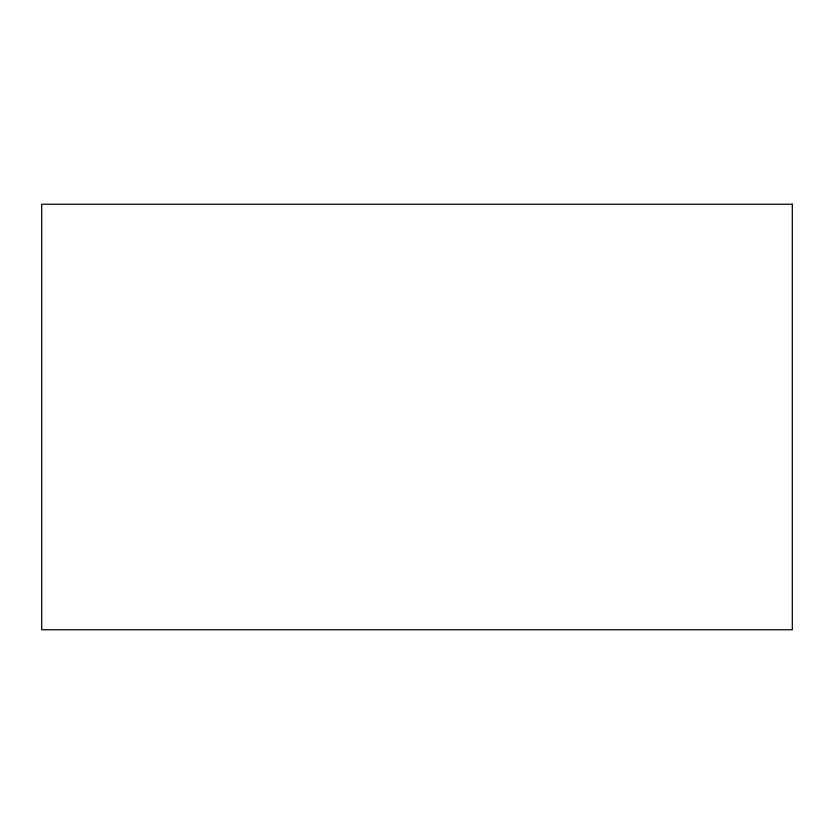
<?xml version="1.0" encoding="UTF-8"?>
<svg xmlns="http://www.w3.org/2000/svg" width="834" height="834" viewBox="0 0 834 834"><rect width="100%" height="100%" fill="white"/><g stroke="black" fill="none" stroke-linecap="round" stroke-linejoin="round"><path stroke-width="1.25" d="M792.3 204.236L41.7 204.236L41.7 629.764L792.3 629.764L792.3 204.236"/></g></svg>
